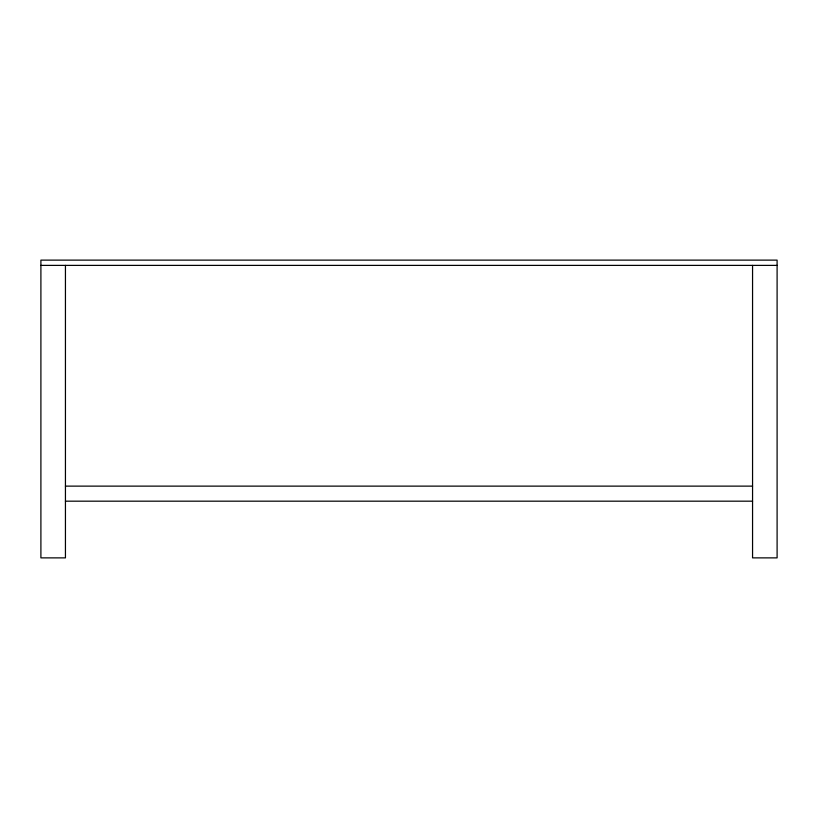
<?xml version="1.0" encoding="UTF-8"?>
<svg xmlns="http://www.w3.org/2000/svg" width="818" height="818" viewBox="0 0 818 818"><rect width="100%" height="100%" fill="white"/><g stroke="black" fill="none" stroke-linecap="round" stroke-linejoin="round"><path stroke-width="1.23" d="M40.9 265.39L777.1 265.39M65.44 486.127L752.56 486.127M65.44 501.178L752.56 501.178M752.56 265.39L752.56 557.876L777.1 557.876L777.1 260.124L40.9 260.124L40.9 557.876L65.44 557.876L65.44 265.39"/></g></svg>
